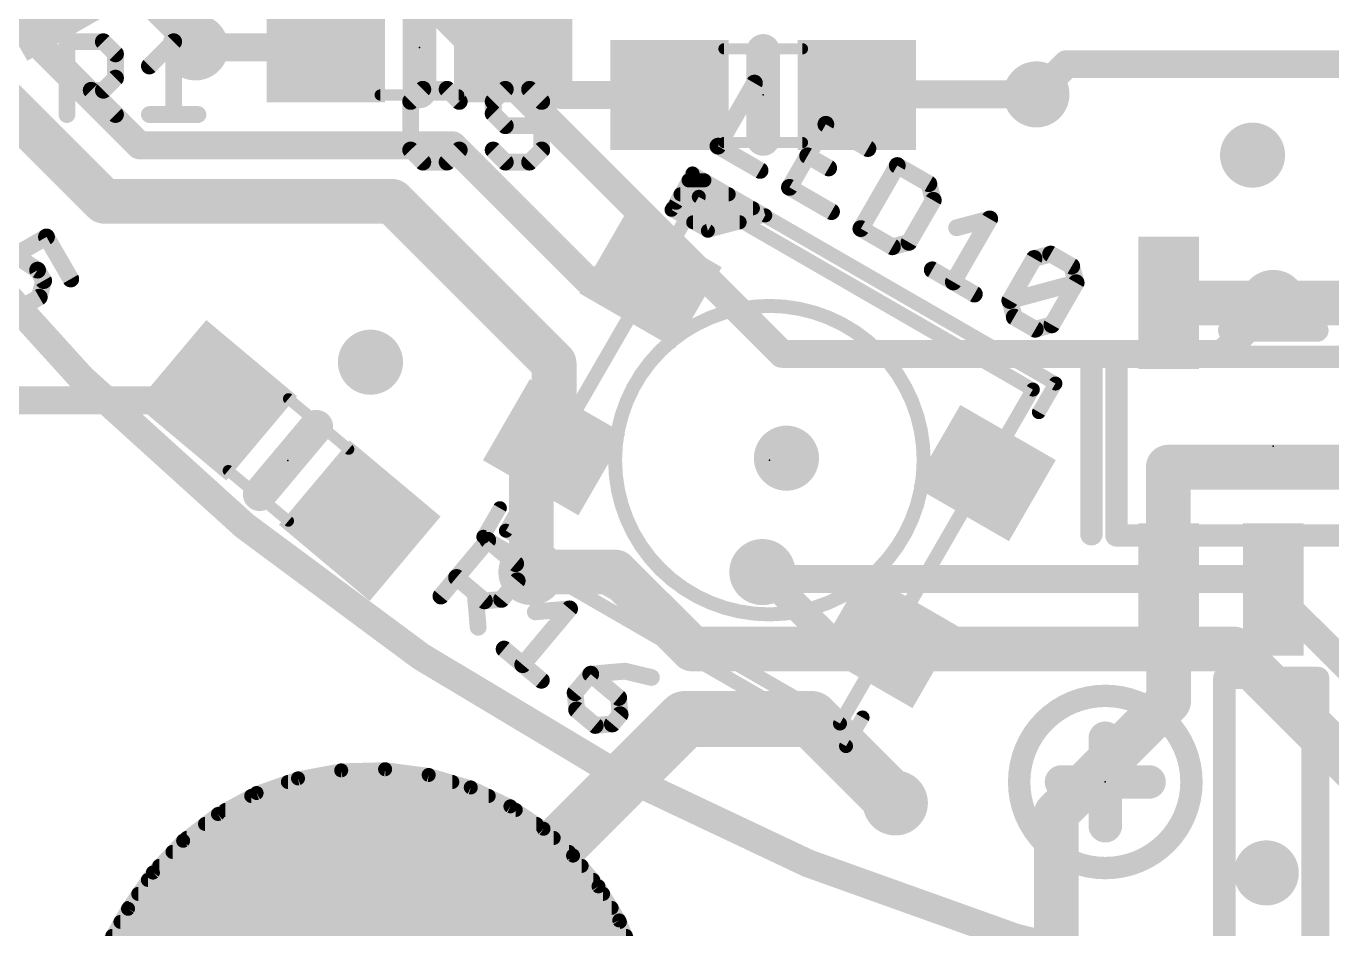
# Model space of a CAD drawing. Extents: x -25.4 to 25.4, y -26.7 to 25.8.
# Drawn here: x -14.87 to -3.02, y -19.37 to -11.17 of the extents above; entities that cross this region are included whole.
import ezdxf

# ---------------------------------------------------------------- set-up
doc = ezdxf.new("R2010")
doc.units = 0
for name, color, linetype in [('1', 12, 'CONTINUOUS'), ('16', 5, 'CONTINUOUS'), ('17', 110, 'CONTINUOUS'), ('18', 110, 'CONTINUOUS'), ('20', 53, 'CONTINUOUS'), ('21', 53, 'CONTINUOUS'), ('23', 53, 'CONTINUOUS'), ('25', 253, 'CONTINUOUS'), ('51', 53, 'CONTINUOUS')]:
    doc.layers.add(name, color=color, linetype=linetype)

# ---------------------------------------------------------------- blocks, each defined once
blk = doc.blocks.new('RECT')
blk.add_solid([(-0.5, -0.5), (0.5, -0.5), (-0.5, 0.5), (0.5, 0.5)])
blk = doc.blocks.new('ROUNDP')
at = {"const_width": 0.5}
blk.add_lwpolyline([(0, -0.25, 1), (0, 0.25, 1), (0, -0.25)], format="xyb", dxfattribs=at)
blk = doc.blocks.new('ROUNDV')
at = {"const_width": 0.5}
blk.add_lwpolyline([(0, -0.25, 1), (0, 0.25, 1), (0, -0.25)], format="xyb", dxfattribs=at)

msp = doc.modelspace()

# ---------------------------------------------------------------- linework, layer by layer
at = {"layer": '1'}
for points, const_width in [([(-20.32, 0, 0.4142), (0, -20.32)], 0.254), ([(-14.6969, -11.3118, 1), (-14.7867, -11.4016)], 0.127), ([(-13.335, -11.303, 1), (-13.335, -11.43)], 0.127), ([(-12.153, -11.43, 1), (-12.153, -11.303)], 0.127), ([(-10.4081, -11.3216, 1), (-10.4979, -11.4114)], 0.127), ([(-14.8053, -11.3567, 1), (-14.6783, -11.3567)], 0.127), ([(-10.0212, -11.7348, 1), (-10.0212, -11.8618)], 0.127), ([(-10.0661, -11.8432, 1), (-9.9763, -11.7534)], 0.127), ([(-9.0339, -11.8618, 1), (-9.0339, -11.7348)], 0.127), ([(-7.3788, -11.7534, 1), (-7.289, -11.8432)], 0.127), ([(-7.3288, -11.7297, 1), (-7.3288, -11.8567)], 0.127), ([(-7.2839, -11.8381, 1), (-7.3737, -11.7483)], 0.127), ([(-5.7048, -11.8567, 1), (-5.7048, -11.7297)], 0.127), ([(-13.843, -12.192, 1), (-13.843, -12.319)], 0.127), ([(-13.8879, -12.3004, 1), (-13.7981, -12.2106)], 0.127), ([(-10.9574, -12.2106, 1), (-11.0472, -12.3004)], 0.127), ([(-11.0023, -12.319, 1), (-11.0023, -12.192)], 0.127), ([(-14.1631, -12.6619, 1), (-14.1631, -12.8651)], 0.2032), ([(-14.2349, -12.8353, 1), (-14.0913, -12.6917)], 0.2032), ([(-11.4795, -12.6917, 1), (-11.6232, -12.8353)], 0.2032), ([(-11.5513, -12.8651, 1), (-11.5513, -12.6619)], 0.2032), ([(-9.7775, -13.4167, 1), (-9.7775, -13.5437)], 0.127), ([(-9.8224, -13.5251, 1), (-9.7326, -13.4353)], 0.127), ([(-9.206, -13.5437, 1), (-9.206, -13.4167)], 0.127), ([(-4.506, -13.5843, 1), (-4.506, -13.7875)], 0.2032), ([(-3.556, -13.7875, 1), (-3.556, -13.5843)], 0.2032), ([(-9.9794, -14.2338, 1), (-10.1826, -14.2338)], 0.2032), ([(-10.1529, -14.3056, 1), (-10.0092, -14.1619)], 0.2032), ([(-13.1468, -14.6329, 1), (-13.1468, -14.5059)], 0.127), ([(-10.0092, -15.0676, 1), (-10.1529, -14.9239)], 0.2032), ([(-10.1826, -14.9958, 1), (-9.9794, -14.9958)], 0.2032), ([(-10.1854, -15.2017, 1), (-10.3886, -15.2017)], 0.2032), ([(-10.3588, -15.1299, 1), (-10.2152, -15.2736)], 0.2032), ([(-4.4069, -15.1765, 1), (-4.6101, -15.1765)], 0.2032), ([(-4.5085, -15.0749, 1), (-4.5085, -15.2781)], 0.2032), ([(-10.3886, -16.129, 1), (-10.1854, -16.129)], 0.2032), ([(-8.1466, -16.0841, 1), (-8.2364, -16.1739)], 0.127), ([(-4.4367, -16.2118, 1), (-4.5803, -16.3554)], 0.2032), ([(-4.4044, -16.2861, 1), (-4.6076, -16.2861)], 0.2032), ([(-4.5778, -16.3579, 1), (-4.4342, -16.2143)], 0.2032), ([(-4.6101, -16.2836, 1), (-4.4069, -16.2836)], 0.2032), ([(-7.5747, -16.6823, 1), (-7.5747, -16.8093)], 0.127), ([(-7.6196, -16.7907, 1), (-7.5298, -16.7009)], 0.127), ([(-7.05, -16.8093, 1), (-7.05, -16.6823)], 0.127), ([(-4.4342, -17.3739, 1), (-4.5778, -17.2303)], 0.2032), ([(-8.8946, -17.3355, 1), (-8.8946, -17.5895)], 0.254), ([(-8.8048, -17.5523, 1), (-8.9844, -17.3727)], 0.254), ([(-7.6572, -17.3727, 1), (-7.8368, -17.5523)], 0.254), ([(-7.747, -17.5895, 1), (-7.747, -17.3355)], 0.254), ([(-4.6076, -17.3021, 1), (-4.4044, -17.3021)], 0.2032), ([(-12.0138, -17.8971, 1), (-12.0122, -17.9605)], 0.0635), ([(-12.0072, -17.96, 1), (-12.0188, -17.8976)], 0.0635), ([(-11.6104, -17.8869, 1), (-11.6187, -17.9499)], 0.0635), ([(-11.6137, -17.9501, 1), (-11.6154, -17.8866)], 0.0635), ([(-12.4968, -18.0023, 1), (-12.4968, -18.0658)], 0.0635), ([(-12.4107, -17.9702, 1), (-12.3991, -18.0327)], 0.0635), ([(-12.3943, -18.0314, 1), (-12.4155, -17.9715)], 0.0635), ([(-11.2104, -17.94, 1), (-11.2284, -18.0008)], 0.0635), ([(-11.2235, -18.0019, 1), (-11.2153, -17.9389)], 0.0635), ([(-11.0047, -18.0658, 1), (-11.0047, -18.0023)], 0.0635), ([(-7.0748, -18.3143, 1), (-6.8952, -18.1347)], 0.254), ([(-12.8294, -18.1293, 1), (-12.8294, -18.1928)], 0.0635), ([(-12.7912, -18.1046, 1), (-12.77, -18.1644)], 0.0635), ([(-12.7655, -18.1624, 1), (-12.7958, -18.1066)], 0.0635), ([(-10.8236, -18.0549, 1), (-10.8509, -18.1123)], 0.0635), ([(-10.8463, -18.114, 1), (-10.8282, -18.0532)], 0.0635), ([(-10.675, -18.1928, 1), (-10.675, -18.1293)], 0.0635), ([(-5.4229, -18.3206, 1), (-5.6261, -18.3206)], 0.2032), ([(-13.0633, -18.2563, 1), (-13.0633, -18.3197)], 0.0635), ([(-10.4597, -18.2289, 1), (-10.4953, -18.2815)], 0.0635), ([(-10.4912, -18.2838, 1), (-10.4638, -18.2265)], 0.0635), ([(-10.429, -18.3197, 1), (-10.429, -18.2563)], 0.0635), ([(-5.5963, -18.2488, 1), (-5.4527, -18.3924)], 0.2032), ([(-13.2486, -18.3833, 1), (-13.2486, -18.4467)], 0.0635), ([(-13.146, -18.2968, 1), (-13.1157, -18.3526)], 0.0635), ([(-13.1116, -18.3499, 1), (-13.1502, -18.2995)], 0.0635), ([(-10.2414, -18.4467, 1), (-10.2414, -18.3833)], 0.0635), ([(-13.4141, -18.5103, 1), (-13.4141, -18.5738)], 0.0635), ([(-10.156, -18.4348, 1), (-10.1987, -18.4818)], 0.0635), ([(-10.1952, -18.4846, 1), (-10.1596, -18.432)], 0.0635), ([(-10.0853, -18.5738, 1), (-10.0853, -18.5103)], 0.0635), ([(-13.4664, -18.5421, 1), (-13.4278, -18.5925)], 0.0635), ([(-13.4241, -18.5892, 1), (-13.4701, -18.5455)], 0.0635), ([(-13.5436, -18.6373, 1), (-13.5436, -18.7007)], 0.0635), ([(-9.9456, -18.7007, 1), (-9.9456, -18.6373)], 0.0635), ([(-9.8847, -18.6819, 1), (-9.9337, -18.7223)], 0.0635), ([(-9.9306, -18.7256, 1), (-9.8879, -18.6786)], 0.0635), ([(-13.7445, -18.8346, 1), (-13.6984, -18.8783)], 0.0635), ([(-13.6953, -18.8744, 1), (-13.7476, -18.8384)], 0.0635), ([(-13.6641, -18.7643, 1), (-13.6641, -18.8277)], 0.0635), ([(-9.8317, -18.8277, 1), (-9.8317, -18.7643)], 0.0635), ([(-13.7672, -18.8913, 1), (-13.7672, -18.9548)], 0.0635), ([(-9.7268, -18.9548, 1), (-9.7268, -18.8913)], 0.0635), ([(-9.6514, -18.965, 1), (-9.7056, -18.9981)], 0.0635), ([(-9.703, -19.0018, 1), (-9.654, -18.9613)], 0.0635), ([(-13.8545, -19.0183, 1), (-13.8545, -19.0817)], 0.0635), ([(-9.6368, -19.0817, 1), (-9.6368, -19.0183)], 0.0635), ([(-13.9734, -19.1669, 1), (-13.921, -19.2029)], 0.0635), ([(-13.9197, -19.2008, 1), (-13.9747, -19.169)], 0.0635), ([(-13.9418, -19.1453, 1), (-13.9418, -19.2087)], 0.0635), ([(-9.5593, -19.2087, 1), (-9.5593, -19.1453)], 0.0635), ([(-14.016, -19.2723, 1), (-14.016, -19.3358)], 0.0635), ([(-9.4607, -19.2785, 1), (-9.519, -19.3035)], 0.0635), ([(-9.517, -19.3075, 1), (-9.4627, -19.2745)], 0.0635), ([(-9.4843, -19.3358, 1), (-9.4843, -19.2723)], 0.0635), ([(-14.0893, -19.3993, 1), (-14.0893, -19.4627)], 0.0635), ([(-9.4299, -19.4627, 1), (-9.4299, -19.3993)], 0.0635)]:
    msp.add_lwpolyline(points, format="xyb", dxfattribs=dict(at, const_width=const_width))
for points, const_width in [([(-14.7418, -10.843), (-14.7418, -11.3567)], 0.254), ([(-14.7418, -11.3567), (-13.843, -12.2555)], 0.254), ([(-13.335, -11.3665), (-12.153, -11.3665)], 0.254), ([(-10.453, -11.3665), (-10.0212, -11.7983)], 0.254), ([(-14.1631, -12.7635), (-15.1109, -11.8157)], 0.4064), ([(-9.0339, -11.7983), (-10.0212, -11.7983)], 0.254), ([(-7.3339, -11.7983), (-7.3288, -11.7932)], 0.254), ([(-5.7048, -11.7932), (-7.3288, -11.7932)], 0.254), ([(-11.0023, -12.2555), (-13.843, -12.2555)], 0.254), ([(-9.7775, -13.4802), (-11.0023, -12.2555)], 0.254), ([(-11.5513, -12.7635), (-14.1631, -12.7635)], 0.4064), ([(-10.081, -14.2338), (-11.5513, -12.7635)], 0.4064), ([(-9.206, -13.4802), (-9.7775, -13.4802)], 0.254), ([(-3.556, -13.6859), (-4.506, -13.6859)], 0.4064), ([(-10.081, -14.9958), (-10.081, -14.2338)], 0.4064), ([(-16.918, -14.5694), (-13.1468, -14.5694)], 0.254), ([(-10.081, -14.9958), (-10.287, -15.2017)], 0.4064), ([(-10.287, -15.2017), (-10.287, -16.129)], 0.4064), ([(-4.5085, -16.2836), (-4.5085, -15.1765)], 0.4064), ([(-4.5085, -15.1765), (-1.9685, -15.1765)], 0.4064), ([(-8.1915, -16.129), (-7.5747, -16.7458)], 0.254), ([(-4.506, -16.2861), (-4.5085, -16.2836)], 0.4064), ([(-4.506, -16.2861), (-4.506, -17.3021)], 0.4064), ([(-7.5747, -16.7458), (-7.05, -16.7458)], 0.254), ([(-4.506, -17.3021), (-5.5245, -18.3206)], 0.4064), ([(-11.557, -20.1249), (-8.8946, -17.4625)], 0.508), ([(-8.8946, -17.4625), (-7.747, -17.4625)], 0.508), ([(-7.747, -17.4625), (-6.985, -18.2245)], 0.508), ([(-12.013, -17.9288), (-12.4049, -18.0014)], 0.127), ([(-11.6146, -17.9184), (-12.013, -17.9288)], 0.127), ([(-11.2194, -17.9704), (-11.6146, -17.9184)], 0.127), ([(-12.4049, -18.0014), (-12.7806, -18.1345)], 0.127), ([(-12.4968, -18.034), (-11.0047, -18.034)], 0.127), ([(-10.8372, -18.0836), (-11.2194, -17.9704)], 0.127), ([(-12.7806, -18.1345), (-13.1309, -18.3247)], 0.127), ([(-12.8294, -18.161), (-10.675, -18.161)], 0.127), ([(-10.4775, -18.2552), (-10.8372, -18.0836)], 0.127), ([(-5.5245, -18.3206), (-5.5245, -20.168)], 0.4064), ([(-13.0633, -18.288), (-10.429, -18.288)], 0.127), ([(-10.1774, -18.4583), (-10.4775, -18.2552)], 0.127), ([(-13.1309, -18.3247), (-13.4471, -18.5673)], 0.127), ([(-13.2486, -18.415), (-10.2414, -18.415)], 0.127), ([(-13.4141, -18.542), (-10.0853, -18.542)], 0.127), ([(-9.9092, -18.7021), (-10.1774, -18.4583)], 0.127), ([(-13.4471, -18.5673), (-13.7215, -18.8564)], 0.127), ([(-13.5436, -18.669), (-9.9456, -18.669)], 0.127), ([(-9.6785, -18.9816), (-9.9092, -18.7021)], 0.127), ([(-13.7215, -18.8564), (-13.9472, -19.1849)], 0.127), ([(-13.6641, -18.796), (-9.8317, -18.796)], 0.127), ([(-13.7672, -18.923), (-9.7268, -18.923)], 0.127), ([(-9.4899, -19.291), (-9.6785, -18.9816)], 0.127), ([(-13.8545, -19.05), (-9.6368, -19.05)], 0.127), ([(-13.9472, -19.1849), (-14.7092, -20.5047)], 0.127), ([(-13.9418, -19.177), (-9.5593, -19.177)], 0.127), ([(-14.016, -19.304), (-9.4843, -19.304)], 0.127), ([(-9.3472, -19.6241), (-9.4899, -19.291)], 0.127), ([(-14.0893, -19.431), (-9.4299, -19.431)], 0.127)]:
    msp.add_lwpolyline(points, dxfattribs=dict(at, const_width=const_width))
at = {"layer": '16'}
for points, const_width in [([(-20.32, 0, 0.4142), (0, -20.32)], 0.254), ([(-13.3799, -11.4114, 1), (-13.2901, -11.3216)], 0.127), ([(-5.4305, -11.4554, 1), (-5.4305, -11.5824)], 0.127), ([(-5.3856, -11.5638, 1), (-5.4754, -11.474)], 0.127), ([(-5.7497, -11.7483, 1), (-5.6599, -11.8381)], 0.127), ([(-3.556, -13.5843, 1), (-3.556, -13.7875)], 0.2032), ([(-3.5111, -13.7308, 1), (-3.6009, -13.641)], 0.127), ([(-8.0133, -14.0847, 1), (-8.0133, -14.2117)], 0.127), ([(-8.0582, -14.1931, 1), (-7.9684, -14.1033)], 0.127), ([(-4.0632, -14.1033, 1), (-3.9734, -14.1931)], 0.127), ([(-4.0183, -14.2117, 1), (-4.0183, -14.0847)], 0.127), ([(-10.287, -16.0274, 1), (-10.287, -16.2306)], 0.2032), ([(-9.4532, -16.0572, 1), (-9.5968, -16.2008)], 0.2032), ([(-9.525, -16.2306, 1), (-9.525, -16.0274)], 0.2032), ([(-8.1466, -16.0841, 1), (-8.2364, -16.1739)], 0.127), ([(-8.128, -16.129, 1), (-8.128, -16.256)], 0.127), ([(-8.1729, -16.2374, 1), (-8.0831, -16.1476)], 0.127), ([(-3.6381, -16.1476, 1), (-3.7279, -16.2374)], 0.127), ([(-3.683, -16.256, 1), (-3.683, -16.129)], 0.127), ([(-8.8265, -16.7259, 1), (-8.8265, -16.9291)], 0.2032), ([(-8.8983, -16.8993, 1), (-8.7547, -16.7557)], 0.2032), ([(-3.8408, -16.7557, 1), (-3.9845, -16.8993)], 0.2032), ([(-3.9127, -16.9291, 1), (-3.9127, -16.7259)], 0.2032), ([(-12.0138, -17.8971, 1), (-12.0122, -17.9605)], 0.0635), ([(-12.0072, -17.96, 1), (-12.0188, -17.8976)], 0.0635), ([(-11.6104, -17.8869, 1), (-11.6187, -17.9499)], 0.0635), ([(-11.6137, -17.9501, 1), (-11.6154, -17.8866)], 0.0635), ([(-12.4968, -18.0023, 1), (-12.4968, -18.0658)], 0.0635), ([(-12.4107, -17.9702, 1), (-12.3991, -18.0327)], 0.0635), ([(-12.3943, -18.0314, 1), (-12.4155, -17.9715)], 0.0635), ([(-11.2104, -17.94, 1), (-11.2284, -18.0008)], 0.0635), ([(-11.2235, -18.0019, 1), (-11.2153, -17.9389)], 0.0635), ([(-11.0047, -18.0658, 1), (-11.0047, -18.0023)], 0.0635), ([(-12.8294, -18.1293, 1), (-12.8294, -18.1928)], 0.0635), ([(-12.7912, -18.1046, 1), (-12.77, -18.1644)], 0.0635), ([(-12.7655, -18.1624, 1), (-12.7958, -18.1066)], 0.0635), ([(-10.8236, -18.0549, 1), (-10.8509, -18.1123)], 0.0635), ([(-10.8463, -18.114, 1), (-10.8282, -18.0532)], 0.0635), ([(-10.675, -18.1928, 1), (-10.675, -18.1293)], 0.0635), ([(-13.0633, -18.2563, 1), (-13.0633, -18.3197)], 0.0635), ([(-10.4597, -18.2289, 1), (-10.4953, -18.2815)], 0.0635), ([(-10.4912, -18.2838, 1), (-10.4638, -18.2265)], 0.0635), ([(-10.429, -18.3197, 1), (-10.429, -18.2563)], 0.0635), ([(-13.2486, -18.3833, 1), (-13.2486, -18.4467)], 0.0635), ([(-13.146, -18.2968, 1), (-13.1157, -18.3526)], 0.0635), ([(-13.1116, -18.3499, 1), (-13.1502, -18.2995)], 0.0635), ([(-10.2414, -18.4467, 1), (-10.2414, -18.3833)], 0.0635), ([(-13.4141, -18.5103, 1), (-13.4141, -18.5738)], 0.0635), ([(-10.156, -18.4348, 1), (-10.1987, -18.4818)], 0.0635), ([(-10.1952, -18.4846, 1), (-10.1596, -18.432)], 0.0635), ([(-10.0853, -18.5738, 1), (-10.0853, -18.5103)], 0.0635), ([(-13.4664, -18.5421, 1), (-13.4278, -18.5925)], 0.0635), ([(-13.4241, -18.5892, 1), (-13.4701, -18.5455)], 0.0635), ([(-13.5436, -18.6373, 1), (-13.5436, -18.7007)], 0.0635), ([(-9.9456, -18.7007, 1), (-9.9456, -18.6373)], 0.0635), ([(-9.8847, -18.6819, 1), (-9.9337, -18.7223)], 0.0635), ([(-9.9306, -18.7256, 1), (-9.8879, -18.6786)], 0.0635), ([(-13.7445, -18.8346, 1), (-13.6984, -18.8783)], 0.0635), ([(-13.6953, -18.8744, 1), (-13.7476, -18.8384)], 0.0635), ([(-13.6641, -18.7643, 1), (-13.6641, -18.8277)], 0.0635), ([(-9.8317, -18.8277, 1), (-9.8317, -18.7643)], 0.0635), ([(-13.7672, -18.8913, 1), (-13.7672, -18.9548)], 0.0635), ([(-9.7268, -18.9548, 1), (-9.7268, -18.8913)], 0.0635), ([(-9.6514, -18.965, 1), (-9.7056, -18.9981)], 0.0635), ([(-9.703, -19.0018, 1), (-9.654, -18.9613)], 0.0635), ([(-13.8545, -19.0183, 1), (-13.8545, -19.0817)], 0.0635), ([(-9.6368, -19.0817, 1), (-9.6368, -19.0183)], 0.0635), ([(-13.9734, -19.1669, 1), (-13.921, -19.2029)], 0.0635), ([(-13.9197, -19.2008, 1), (-13.9747, -19.169)], 0.0635), ([(-13.9418, -19.1453, 1), (-13.9418, -19.2087)], 0.0635), ([(-9.5593, -19.2087, 1), (-9.5593, -19.1453)], 0.0635), ([(-14.016, -19.2723, 1), (-14.016, -19.3358)], 0.0635), ([(-9.4607, -19.2785, 1), (-9.519, -19.3035)], 0.0635), ([(-9.517, -19.3075, 1), (-9.4627, -19.2745)], 0.0635), ([(-9.4843, -19.3358, 1), (-9.4843, -19.2723)], 0.0635), ([(-14.0893, -19.3993, 1), (-14.0893, -19.4627)], 0.0635), ([(-9.4299, -19.4627, 1), (-9.4299, -19.3993)], 0.0635)]:
    msp.add_lwpolyline(points, format="xyb", dxfattribs=dict(at, const_width=const_width))
for points, const_width in [([(-14.224, -7.9375), (-8.0133, -14.1482)], 0.254), ([(-14.9352, -9.7663), (-13.335, -11.3665)], 0.254), ([(-5.7048, -11.7932), (-5.4305, -11.5189)], 0.254), ([(-5.4305, -11.5189), (9.8679, -11.5189)], 0.254), ([(-3.556, -13.6859), (3.6496, -13.6859)], 0.4064), ([(-4.0183, -14.1482), (-3.556, -13.6859)], 0.254), ([(-4.0183, -14.1482), (-8.0133, -14.1482)], 0.254), ([(-9.525, -16.129), (-10.287, -16.129)], 0.4064), ([(-8.8265, -16.8275), (-9.525, -16.129)], 0.4064), ([(-8.1915, -16.129), (-8.128, -16.1925)], 0.254), ([(-3.683, -16.1925), (-8.128, -16.1925)], 0.254), ([(-1.397, -18.4785), (-3.683, -16.1925)], 0.254), ([(-3.9127, -16.8275), (-8.8265, -16.8275)], 0.4064), ([(-1.7029, -19.0373), (-3.9127, -16.8275)], 0.4064), ([(-12.013, -17.9288), (-12.4049, -18.0014)], 0.127), ([(-11.6146, -17.9184), (-12.013, -17.9288)], 0.127), ([(-11.2194, -17.9704), (-11.6146, -17.9184)], 0.127), ([(-12.4049, -18.0014), (-12.7806, -18.1345)], 0.127), ([(-12.4968, -18.034), (-11.0047, -18.034)], 0.127), ([(-10.8372, -18.0836), (-11.2194, -17.9704)], 0.127), ([(-12.7806, -18.1345), (-13.1309, -18.3247)], 0.127), ([(-12.8294, -18.161), (-10.675, -18.161)], 0.127), ([(-10.4775, -18.2552), (-10.8372, -18.0836)], 0.127), ([(-13.0633, -18.288), (-10.429, -18.288)], 0.127), ([(-10.1774, -18.4583), (-10.4775, -18.2552)], 0.127), ([(-13.1309, -18.3247), (-13.4471, -18.5673)], 0.127), ([(-13.2486, -18.415), (-10.2414, -18.415)], 0.127), ([(-13.4141, -18.542), (-10.0853, -18.542)], 0.127), ([(-9.9092, -18.7021), (-10.1774, -18.4583)], 0.127), ([(-13.4471, -18.5673), (-13.7215, -18.8564)], 0.127), ([(-13.5436, -18.669), (-9.9456, -18.669)], 0.127), ([(-9.6785, -18.9816), (-9.9092, -18.7021)], 0.127), ([(-13.7215, -18.8564), (-13.9472, -19.1849)], 0.127), ([(-13.6641, -18.796), (-9.8317, -18.796)], 0.127), ([(-13.7672, -18.923), (-9.7268, -18.923)], 0.127), ([(-9.4899, -19.291), (-9.6785, -18.9816)], 0.127), ([(-13.8545, -19.05), (-9.6368, -19.05)], 0.127), ([(-13.9472, -19.1849), (-14.7092, -20.5047)], 0.127), ([(-13.9418, -19.177), (-9.5593, -19.177)], 0.127), ([(-14.016, -19.304), (-9.4843, -19.304)], 0.127), ([(-9.3472, -19.6241), (-9.4899, -19.291)], 0.127), ([(-14.0893, -19.431), (-9.4299, -19.431)], 0.127)]:
    msp.add_lwpolyline(points, dxfattribs=dict(at, const_width=const_width))
at = {"layer": '20', "const_width": 0.0254}
msp.add_lwpolyline([(-3.4925, 25.146, 14.4823), (3.4925, 25.146)], format="xyb", dxfattribs=at)
at = {"layer": '21'}
for points, const_width in [([(-11.303, -11.7665), (-11.303, -10.9665)], 0.3048), ([(-8.1839, -12.1983), (-8.1839, -11.3983)], 0.3048), ([(-8.8253, -12.5107), (-9.0158, -12.8407)], 0.127), ([(-8.9734, -12.7774), (-8.8234, -12.5175)], 0.127), ([(-8.8612, -12.573), (-8.7174, -12.573)], 0.127), ([(-8.1654, -12.8917), (-8.8253, -12.5107)], 0.127), ([(-8.8234, -12.5175), (-5.5326, -14.4176)], 0.127), ([(-8.9346, -12.7), (-8.4974, -12.7)], 0.127), ([(-9.0158, -12.8407), (-8.6858, -13.0312)], 0.127), ([(-9.0079, -12.827), (-8.2775, -12.827)], 0.127), ([(-8.8195, -12.954), (-8.3978, -12.954)], 0.127), ([(-8.6858, -13.0312), (-8.1654, -12.8917)], 0.127), ([(-3.956, -13.936), (-3.156, -13.936)], 0.2032), ([(-5.206, -14.186), (-5.206, -15.786)], 0.2032), ([(-5.5326, -14.4176), (-5.6825, -14.6774)], 0.127), ([(-12.2385, -14.8093), (-12.7528, -15.4222)], 0.3048), ([(-10.5734, -15.5486), (-10.7234, -15.8084)], 0.127), ([(-10.7234, -15.8084), (-7.4325, -17.7084)], 0.127), ([(-4, -21.09), (-4, -17.09)], 0.2032), ([(-4, -17.09), (-3.15, -17.09)], 0.2032), ([(-3.15, -17.09), (-3.15, -19.59)], 0.2032), ([(-7.4325, -17.7084), (-7.2826, -17.4486)], 0.127), ([(-5.08, -17.6372), (-5.08, -18.4308)], 0.3048), ([(-4.6832, -18.034), (-5.4769, -18.034)], 0.3048)]:
    msp.add_lwpolyline(points, dxfattribs=dict(at, const_width=const_width))
for points, const_width in [([(-8.1077, -11.3983, 1), (-8.2601, -11.3983)], 0.1524), ([(-11.3792, -11.7665, 1), (-11.2268, -11.7665)], 0.1524), ([(-8.2601, -12.1983, 1), (-8.1077, -12.1983)], 0.1524), ([(-8.8612, -12.5412, 1), (-8.8612, -12.6048)], 0.0635), ([(-8.8094, -12.4832, 1), (-8.8412, -12.5382)], 0.0635), ([(-8.8076, -12.4901, 1), (-8.8393, -12.545)], 0.0635), ([(-8.7978, -12.5266, 1), (-8.8528, -12.4948)], 0.0635), ([(-8.796, -12.5334, 1), (-8.8509, -12.5017)], 0.0635), ([(-8.7174, -12.6048, 1), (-8.7174, -12.5412)], 0.0635), ([(-8.9346, -12.6683, 1), (-8.9346, -12.7318)], 0.0635), ([(-8.4974, -12.7318, 1), (-8.4974, -12.6683)], 0.0635), ([(-8.9999, -12.8132, 1), (-9.0317, -12.8682)], 0.0635), ([(-9.0433, -12.8248, 1), (-8.9883, -12.8565)], 0.0635), ([(-9.0079, -12.7952, 1), (-9.0079, -12.8588)], 0.0635), ([(-9.0009, -12.7615, 1), (-8.946, -12.7932)], 0.0635), ([(-8.2775, -12.8588, 1), (-8.2775, -12.7952)], 0.0635), ([(-8.8195, -12.9223, 1), (-8.8195, -12.9858)], 0.0635), ([(-8.3978, -12.9858, 1), (-8.3978, -12.9223)], 0.0635), ([(-8.1812, -12.9192, 1), (-8.1495, -12.8642)], 0.0635), ([(-8.1571, -12.9224, 1), (-8.1736, -12.8611)], 0.0635), ([(-8.694, -13.0005, 1), (-8.6776, -13.0618)], 0.0635), ([(-8.7017, -13.0587, 1), (-8.6699, -13.0037)], 0.0635), ([(-3.956, -13.8852, 1), (-3.956, -13.9868)], 0.1016), ([(-3.156, -13.9868, 1), (-3.156, -13.8852)], 0.1016), ([(-5.1552, -14.186, 1), (-5.2568, -14.186)], 0.1016), ([(-5.5051, -14.4334, 1), (-5.56, -14.4017)], 0.0635), ([(-5.5484, -14.445, 1), (-5.5167, -14.3901)], 0.0635), ([(-12.1802, -14.8583, 1), (-12.2969, -14.7604)], 0.1524), ([(-5.71, -14.6615, 1), (-5.6551, -14.6932)], 0.0635), ([(-12.8111, -15.3732, 1), (-12.6944, -15.4711)], 0.1524), ([(-10.546, -15.5645, 1), (-10.6009, -15.5328)], 0.0635), ([(-10.7076, -15.781, 1), (-10.7393, -15.8359)], 0.0635), ([(-5.2568, -15.786, 1), (-5.1552, -15.786)], 0.1016), ([(-10.7509, -15.7926, 1), (-10.696, -15.8243)], 0.0635), ([(-3.9492, -17.09, 1), (-4.0508, -17.09)], 0.1016), ([(-4, -17.0392, 1), (-4, -17.1408)], 0.1016), ([(-3.0992, -17.09, 1), (-3.2008, -17.09)], 0.1016), ([(-3.15, -17.1408, 1), (-3.15, -17.0392)], 0.1016), ([(-5.08, -18.8157, 1), (-5.08, -17.2523, 1), (-5.08, -18.8157)], 0.2032), ([(-7.2551, -17.4645, 1), (-7.31, -17.4328)], 0.0635), ([(-5.0038, -17.6372, 1), (-5.1562, -17.6372)], 0.1524), ([(-7.4484, -17.7359, 1), (-7.4167, -17.681)], 0.0635), ([(-7.46, -17.6926, 1), (-7.4051, -17.7243)], 0.0635), ([(-5.4769, -17.9578, 1), (-5.4769, -18.1102)], 0.1524), ([(-4.6832, -18.1102, 1), (-4.6832, -17.9578)], 0.1524), ([(-5.1562, -18.4308, 1), (-5.0038, -18.4308)], 0.1524)]:
    msp.add_lwpolyline(points, format="xyb", dxfattribs=dict(at, const_width=const_width))
at = {"layer": '23'}
for p in [(-11.303, -11.3665), (-8.1839, -11.7983), (-3.556, -14.986), (-12.4957, -15.1158), (-8.128, -15.113), (-5.08, -18.034)]:
    msp.add_point(p, dxfattribs=at)
at = {"layer": '25', "const_width": 0.1524}
for points in [[(-14.5016, -11.9761), (-14.5016, -11.3151)], [(-14.5016, -11.3151), (-14.1712, -11.3151)], [(-14.1712, -11.3151), (-14.061, -11.4253)], [(-13.7532, -11.5355), (-13.5329, -11.3151)], [(-13.5329, -11.3151), (-13.5329, -11.9761)], [(-14.061, -11.4253), (-14.061, -11.6456)], [(-14.061, -11.6456), (-14.1712, -11.7558)], [(-14.1712, -11.7558), (-14.5016, -11.7558)], [(-14.2813, -11.7558), (-14.061, -11.9761)], [(-11.2724, -11.7469), (-11.3825, -11.8571)], [(-11.052, -11.7469), (-11.2724, -11.7469)], [(-10.9419, -11.8571), (-11.052, -11.7469)], [(-10.5239, -11.7469), (-10.6341, -11.8571)], [(-10.3036, -11.7469), (-10.5239, -11.7469)], [(-10.1935, -11.8571), (-10.3036, -11.7469)], [(-8.2637, -11.6904), (-8.5942, -12.2629)], [(-11.3825, -11.8571), (-11.3825, -12.2977)], [(-10.6341, -11.8571), (-10.6341, -11.9673)], [(-10.1935, -12.2977), (-10.1935, -11.8571)], [(-13.7532, -11.9761), (-13.3126, -11.9761)], [(-10.6341, -11.9673), (-10.5239, -12.0774)], [(-10.5239, -12.0774), (-10.1935, -12.0774)], [(-7.6156, -12.0647), (-7.946, -12.6371)], [(-7.2339, -12.285), (-7.6156, -12.0647)], [(-8.5942, -12.2629), (-8.2126, -12.4832)], [(-11.3825, -12.2977), (-11.2724, -12.4079)], [(-11.052, -12.4079), (-10.9419, -12.2977)], [(-10.6341, -12.2977), (-10.5239, -12.4079)], [(-10.3036, -12.4079), (-10.1935, -12.2977)], [(-7.7808, -12.3509), (-7.59, -12.461)], [(-11.2724, -12.4079), (-11.052, -12.4079)], [(-10.5239, -12.4079), (-10.3036, -12.4079)], [(-6.9674, -12.4389), (-7.2979, -13.0113)], [(-6.6812, -12.6041), (-6.9674, -12.4389)], [(-6.6409, -12.7546), (-6.6812, -12.6041)], [(-7.946, -12.6371), (-7.5644, -12.8574)], [(-6.8612, -13.1362), (-6.6409, -12.7546)], [(-6.1284, -12.9232), (-6.4589, -13.4956)], [(-6.4294, -13.0039), (-6.1284, -12.9232)], [(-14.6871, -13.0872), (-14.9733, -13.2524)], [(-14.4667, -13.4688), (-14.6871, -13.0872)], [(-7.2979, -13.0113), (-7.0117, -13.1765)], [(-7.0117, -13.1765), (-6.8612, -13.1362)], [(-14.9733, -13.2524), (-14.7677, -13.3882)], [(-5.9465, -13.6643), (-5.7262, -13.2827)], [(-5.7262, -13.2827), (-5.5757, -13.2424)], [(-5.5757, -13.2424), (-5.3849, -13.3525)], [(-14.7677, -13.3882), (-14.7126, -13.4836)], [(-6.6497, -13.3855), (-6.2681, -13.6058)], [(-5.3849, -13.3525), (-5.3446, -13.503)], [(-14.7126, -13.4836), (-14.7529, -13.634)], [(-5.9465, -13.6643), (-5.3446, -13.503)], [(-5.3446, -13.503), (-5.5649, -13.8846)], [(-14.7529, -13.634), (-14.9438, -13.7442)], [(-5.9062, -13.8148), (-5.9465, -13.6643)], [(-14.9438, -13.7442), (-15.0942, -13.7039)], [(-5.7154, -13.9249), (-5.9062, -13.8148)], [(-5.5649, -13.8846), (-5.7154, -13.9249)], [(-11.1079, -16.3465), (-10.683, -15.8402)], [(-10.683, -15.8402), (-10.4299, -16.0526)], [(-10.4299, -16.0526), (-10.4163, -16.2078)], [(-10.7131, -16.3902), (-10.9663, -16.1777)], [(-10.4163, -16.2078), (-10.5579, -16.3766)], [(-10.7975, -16.3194), (-10.7704, -16.6298)], [(-10.5579, -16.3766), (-10.7131, -16.3902)], [(-9.9409, -16.4629), (-10.3658, -16.9692)], [(-10.2513, -16.49), (-9.9409, -16.4629)], [(-10.5346, -16.8276), (-10.197, -17.1108)], [(-9.7488, -17.0555), (-9.8905, -17.2243)], [(-9.4384, -17.0283), (-9.7488, -17.0555)], [(-9.4957, -17.2679), (-9.7488, -17.0555)], [(-9.1989, -17.0856), (-9.4384, -17.0283)], [(-9.8905, -17.2243), (-9.8769, -17.3795)], [(-9.4821, -17.4231), (-9.4957, -17.2679)], [(-9.8769, -17.3795), (-9.7081, -17.5211)], [(-9.5529, -17.5075), (-9.4821, -17.4231)], [(-9.7081, -17.5211), (-9.5529, -17.5075)]]:
    msp.add_lwpolyline(points, dxfattribs=at)
at = {"layer": '25', "const_width": 0.0762}
for points in [[(-14.4635, -11.3151, 1), (-14.5397, -11.3151)], [(-14.5016, -11.277, 1), (-14.5016, -11.3532)], [(-14.1442, -11.2882, 1), (-14.1981, -11.3421)], [(-14.1712, -11.3532, 1), (-14.1712, -11.277)], [(-13.4948, -11.3151, 1), (-13.571, -11.3151)], [(-13.506, -11.3421, 1), (-13.5598, -11.2882)], [(-14.0229, -11.4253, 1), (-14.0991, -11.4253)], [(-14.0879, -11.4522, 1), (-14.034, -11.3984)], [(-13.7802, -11.5085, 1), (-13.7263, -11.5624)], [(-14.0991, -11.6456, 1), (-14.0229, -11.6456)], [(-14.034, -11.6726, 1), (-14.0879, -11.6187)], [(-14.5016, -11.7177, 1), (-14.5016, -11.7939)], [(-14.2544, -11.7288, 1), (-14.3083, -11.7827)], [(-14.1981, -11.7288, 1), (-14.1442, -11.7827)], [(-14.1712, -11.7939, 1), (-14.1712, -11.7177)], [(-11.2724, -11.7088, 1), (-11.2724, -11.785)], [(-11.2454, -11.7739, 1), (-11.2993, -11.72)], [(-11.0251, -11.72, 1), (-11.079, -11.7739)], [(-11.052, -11.785, 1), (-11.052, -11.7088)], [(-10.5239, -11.7088, 1), (-10.5239, -11.785)], [(-10.497, -11.7739, 1), (-10.5509, -11.72)], [(-10.2767, -11.72, 1), (-10.3306, -11.7739)], [(-10.3036, -11.785, 1), (-10.3036, -11.7088)], [(-8.2307, -11.7095, 1), (-8.2967, -11.6714)], [(-11.3444, -11.8571, 1), (-11.4206, -11.8571)], [(-11.4095, -11.8302, 1), (-11.3556, -11.884)], [(-10.9688, -11.884, 1), (-10.9149, -11.8302)], [(-10.596, -11.8571, 1), (-10.6722, -11.8571)], [(-10.661, -11.8302, 1), (-10.6072, -11.884)], [(-10.1554, -11.8571, 1), (-10.2316, -11.8571)], [(-10.2204, -11.884, 1), (-10.1665, -11.8302)], [(-14.5397, -11.9761, 1), (-14.4635, -11.9761)], [(-14.0879, -12.003, 1), (-14.0341, -11.9492)], [(-13.7532, -11.938, 1), (-13.7532, -12.0142)], [(-13.571, -11.9761, 1), (-13.4948, -11.9761)], [(-13.3126, -12.0142, 1), (-13.3126, -11.938)], [(-10.6072, -11.9403, 1), (-10.661, -11.9942)], [(-10.6722, -11.9673, 1), (-10.596, -11.9673)], [(-10.5239, -12.0393, 1), (-10.5239, -12.1155)], [(-10.5509, -12.1044, 1), (-10.497, -12.0505)], [(-10.1935, -12.1155, 1), (-10.1935, -12.0393)], [(-7.5965, -12.0317, 1), (-7.6346, -12.0976)], [(-7.5826, -12.0837, 1), (-7.6485, -12.0456)], [(-8.5751, -12.2299, 1), (-8.6132, -12.2959)], [(-11.3556, -12.2708, 1), (-11.4095, -12.3247)], [(-11.4206, -12.2977, 1), (-11.3444, -12.2977)], [(-10.9149, -12.3247, 1), (-10.9688, -12.2708)], [(-10.6072, -12.2708, 1), (-10.661, -12.3247)], [(-10.2316, -12.2977, 1), (-10.1554, -12.2977)], [(-10.1665, -12.3247, 1), (-10.2204, -12.2708)], [(-8.6272, -12.2438, 1), (-8.5612, -12.2819)], [(-7.7617, -12.3179, 1), (-7.7998, -12.3839)], [(-7.253, -12.318, 1), (-7.2149, -12.252)], [(-11.2724, -12.3698, 1), (-11.2724, -12.446)], [(-11.2993, -12.4348, 1), (-11.2454, -12.381)], [(-11.079, -12.381, 1), (-11.0251, -12.4348)], [(-11.052, -12.446, 1), (-11.052, -12.3698)], [(-10.5239, -12.3698, 1), (-10.5239, -12.446)], [(-10.5509, -12.4348, 1), (-10.497, -12.381)], [(-10.3306, -12.381, 1), (-10.2767, -12.4348)], [(-10.3036, -12.446, 1), (-10.3036, -12.3698)], [(-8.2316, -12.5162, 1), (-8.1935, -12.4502)], [(-7.609, -12.494, 1), (-7.5709, -12.428)], [(-6.9484, -12.4059, 1), (-6.9865, -12.4719)], [(-6.9344, -12.4579, 1), (-7.0004, -12.4198)], [(-6.6444, -12.5942, 1), (-6.718, -12.614)], [(-6.7002, -12.6371, 1), (-6.6621, -12.5711)], [(-7.927, -12.6041, 1), (-7.9651, -12.6701)], [(-7.979, -12.618, 1), (-7.913, -12.6561)], [(-7.5835, -12.8904, 1), (-7.5454, -12.8244)], [(-6.6777, -12.7644, 1), (-6.6041, -12.7447)], [(-6.6079, -12.7736, 1), (-6.6739, -12.7355)], [(-6.0955, -12.9423, 1), (-6.1614, -12.9042)], [(-6.1186, -12.96, 1), (-6.1383, -12.8864)], [(-14.6541, -13.0681, 1), (-14.7201, -13.1062)], [(-14.668, -13.1202, 1), (-14.7061, -13.0542)], [(-7.2788, -12.9783, 1), (-7.3169, -13.0443)], [(-7.3309, -12.9922, 1), (-7.2649, -13.0303)], [(-6.4393, -12.9671, 1), (-6.4196, -13.0407)], [(-7.0215, -13.1397, 1), (-7.0018, -13.2133)], [(-7.0307, -13.2095, 1), (-6.9926, -13.1435)], [(-6.8942, -13.1171, 1), (-6.8282, -13.1552)], [(-6.8513, -13.173, 1), (-6.8711, -13.0994)], [(-5.736, -13.2459, 1), (-5.7163, -13.3195)], [(-5.6932, -13.3017, 1), (-5.7592, -13.2636)], [(-5.5567, -13.2094, 1), (-5.5947, -13.2753)], [(-5.5658, -13.2792, 1), (-5.5856, -13.2055)], [(-14.7347, -13.3691, 1), (-14.8007, -13.4072)], [(-14.7887, -13.42, 1), (-14.7467, -13.3564)], [(-6.6307, -13.3525, 1), (-6.6688, -13.4185)], [(-5.3481, -13.3426, 1), (-5.4217, -13.3624)], [(-5.4039, -13.3855, 1), (-5.3658, -13.3195)], [(-14.6758, -13.4934, 1), (-14.7494, -13.4737)], [(-14.7456, -13.5026, 1), (-14.6796, -13.4645)], [(-14.4997, -13.4878, 1), (-14.4337, -13.4497)], [(-6.4919, -13.4766, 1), (-6.4259, -13.5147)], [(-5.3814, -13.5129, 1), (-5.3078, -13.4931)], [(-5.3116, -13.522, 1), (-5.3776, -13.4839)], [(-5.3347, -13.5398, 1), (-5.3544, -13.4662)], [(-14.7897, -13.6242, 1), (-14.7161, -13.6439)], [(-14.7339, -13.667, 1), (-14.772, -13.601)], [(-6.2872, -13.6388, 1), (-6.2491, -13.5728)], [(-5.9097, -13.6544, 1), (-5.9833, -13.6741)], [(-5.9564, -13.6275, 1), (-5.9366, -13.7011)], [(-5.9795, -13.6452, 1), (-5.9135, -13.6833)], [(-14.9536, -13.781, 1), (-14.9339, -13.7074)], [(-5.8871, -13.7818, 1), (-5.9252, -13.8478)], [(-5.943, -13.8246, 1), (-5.8694, -13.8049)], [(-5.7252, -13.8881, 1), (-5.7055, -13.9617)], [(-5.7344, -13.9579, 1), (-5.6963, -13.8919)], [(-5.5979, -13.8656, 1), (-5.5319, -13.9036)], [(-5.555, -13.9214, 1), (-5.5748, -13.8478)], [(-10.6586, -15.811, 1), (-10.7075, -15.8694)], [(-10.6539, -15.8647, 1), (-10.7122, -15.8157)], [(-10.3919, -16.0493, 1), (-10.4678, -16.0559)], [(-10.4544, -16.0818, 1), (-10.4054, -16.0234)], [(-10.9418, -16.1486, 1), (-10.9908, -16.2069)], [(-10.4543, -16.2111, 1), (-10.3783, -16.2045)], [(-10.3871, -16.2323, 1), (-10.4455, -16.1833)], [(-11.1371, -16.322, 1), (-11.0787, -16.371)], [(-10.7596, -16.316, 1), (-10.8355, -16.3227)], [(-10.7164, -16.3522, 1), (-10.7098, -16.4281)], [(-10.7376, -16.4194, 1), (-10.6886, -16.361)], [(-10.5871, -16.3521, 1), (-10.5287, -16.4011)], [(-10.5546, -16.4145, 1), (-10.5612, -16.3386)], [(-10.2547, -16.4521, 1), (-10.248, -16.528)], [(-9.9118, -16.4874, 1), (-9.9701, -16.4384)], [(-9.9376, -16.5008, 1), (-9.9443, -16.4249)], [(-10.8083, -16.6331, 1), (-10.7324, -16.6264)], [(-10.5101, -16.7984, 1), (-10.5591, -16.8568)], [(-10.395, -16.9447, 1), (-10.3366, -16.9937)], [(-10.2215, -17.14, 1), (-10.1725, -17.0816)], [(-9.7243, -17.0263, 1), (-9.7733, -17.0847)], [(-9.7521, -17.0175, 1), (-9.7455, -17.0935)], [(-9.7196, -17.08, 1), (-9.778, -17.031)], [(-9.4296, -16.9913, 1), (-9.4473, -17.0654)], [(-9.4351, -17.0663, 1), (-9.4418, -16.9904)], [(-9.2077, -17.1226, 1), (-9.19, -17.0485)], [(-9.8525, -17.221, 1), (-9.9284, -17.2276)], [(-9.9196, -17.1998, 1), (-9.8613, -17.2488)], [(-9.4577, -17.2646, 1), (-9.5336, -17.2712)], [(-9.5202, -17.2971, 1), (-9.4712, -17.2387)], [(-9.8524, -17.3503, 1), (-9.9014, -17.4087)], [(-9.9148, -17.3828, 1), (-9.8389, -17.3761)], [(-9.52, -17.4264, 1), (-9.4441, -17.4198)], [(-9.4529, -17.4476, 1), (-9.5113, -17.3986)], [(-9.7114, -17.4831, 1), (-9.7048, -17.559)], [(-9.7326, -17.5503, 1), (-9.6836, -17.4919)], [(-9.5821, -17.483, 1), (-9.5237, -17.532)], [(-9.5496, -17.5455, 1), (-9.5562, -17.4696)]]:
    msp.add_lwpolyline(points, format="xyb", dxfattribs=at)
at = {"layer": '51'}
for points, const_width in [([(-7.8279, -11.3793), (-8.5399, -11.3793)], 0.1016), ([(-10.947, -11.7985), (-11.659, -11.7985)], 0.1016), ([(-7.8279, -12.2303), (-8.5399, -12.2303)], 0.1016), ([(-10.5185, -15.7535), (-8.7685, -12.7225)], 0.127), ([(-8.7685, -12.7225), (-5.7375, -14.4725)], 0.127), ([(-4.9784, -15.7964), (-4.9784, -14.1756)], 0.2032), ([(-4.9784, -14.1756), (-2.1336, -14.1756)], 0.2032), ([(-5.7375, -14.4725), (-7.4875, -17.5035)], 0.127), ([(-12.4907, -14.556), (-11.9453, -15.0137)], 0.1016), ([(-13.0377, -15.2079), (-12.4923, -15.6656)], 0.1016), ([(-7.4875, -17.5035), (-10.5185, -15.7535)], 0.127), ([(-2.1336, -15.7964), (-4.9784, -15.7964)], 0.2032), ([(-4, -24.59), (-4, -17.09)], 0.2032), ([(-4, -17.09), (-3.2, -17.09)], 0.2032), ([(-3.2, -17.09), (-3.2, -19.59)], 0.2032)]:
    msp.add_lwpolyline(points, dxfattribs=dict(at, const_width=const_width))
for points, const_width in [([(-8.5399, -11.3539, 1), (-8.5399, -11.4047)], 0.0508), ([(-7.8279, -11.4047, 1), (-7.8279, -11.3539)], 0.0508), ([(-11.659, -11.7731, 1), (-11.659, -11.8239)], 0.0508), ([(-10.947, -11.8239, 1), (-10.947, -11.7731)], 0.0508), ([(-8.5399, -12.2049, 1), (-8.5399, -12.2557)], 0.0508), ([(-7.8279, -12.2557, 1), (-7.8279, -12.2049)], 0.0508), ([(-8.7527, -12.695, 1), (-8.7844, -12.7499)], 0.0635), ([(-8.741, -12.7383, 1), (-8.796, -12.7066)], 0.0635), ([(-8.128, -16.513, 1), (-8.128, -13.713, 1), (-8.128, -16.513)], 0.127), ([(-4.9276, -14.1756, 1), (-5.0292, -14.1756)], 0.1016), ([(-4.9784, -14.1248, 1), (-4.9784, -14.2264)], 0.1016), ([(-5.71, -14.4883, 1), (-5.7649, -14.4566)], 0.0635), ([(-5.7533, -14.4999, 1), (-5.7216, -14.445)], 0.0635), ([(-12.4744, -14.5365, 1), (-12.507, -14.5754)], 0.0508), ([(-11.9616, -15.0331, 1), (-11.9289, -14.9942)], 0.0508), ([(-13.0214, -15.1884, 1), (-13.054, -15.2273)], 0.0508), ([(-12.5086, -15.685, 1), (-12.4759, -15.6461)], 0.0508), ([(-10.5027, -15.726, 1), (-10.5344, -15.781)], 0.0635), ([(-10.546, -15.7377, 1), (-10.491, -15.7694)], 0.0635), ([(-4.9784, -15.7456, 1), (-4.9784, -15.8472)], 0.1016), ([(-5.0292, -15.7964, 1), (-4.9276, -15.7964)], 0.1016), ([(-3.9492, -17.09, 1), (-4.0508, -17.09)], 0.1016), ([(-4, -17.0392, 1), (-4, -17.1408)], 0.1016), ([(-3.1492, -17.09, 1), (-3.2508, -17.09)], 0.1016), ([(-3.2, -17.1408, 1), (-3.2, -17.0392)], 0.1016), ([(-7.5149, -17.4877, 1), (-7.46, -17.5194)], 0.0635), ([(-7.5033, -17.531, 1), (-7.4716, -17.476)], 0.0635)]:
    msp.add_lwpolyline(points, format="xyb", dxfattribs=dict(at, const_width=const_width))

# ---------------------------------------------------------------- block references
at = {"layer": '1'}
for p, xscale, rotation in [((-14.7418, -10.843), 0.85, 30), ((-12.153, -11.3665), 1.075, 180), ((-10.453, -11.3665), 1.075, 180), ((-9.0339, -11.7983), 1.075, 180), ((-7.3339, -11.7983), 1.075, 180), ((-9.206, -13.4802), 0.85, 60), ((-13.1468, -14.5694), 1.075, 320), ((-10.081, -14.9958), 0.85, 60), ((-6.175, -15.2302), 0.85, 60), ((-11.8445, -15.6621), 1.075, 320), ((-7.05, -16.7458), 0.85, 60)]:
    msp.add_blockref('RECT', p, dxfattribs=dict(at, xscale=xscale, rotation=rotation))
at = {"layer": '1', "xscale": 0.55, "yscale": 1.2}
for p in [(-4.506, -13.6859), (-4.506, -16.2861), (-3.556, -16.2861)]:
    msp.add_blockref('RECT', p, dxfattribs=at)
at = {"layer": '17', "xscale": 4.216, "yscale": 4.216}
for p, rotation in [((-17.5342, -15.1855), 130), ((-17.5342, -15.1855), 130), ((-11.557, -20.1249), 150), ((-11.557, -20.1249), 150)]:
    msp.add_blockref('ROUNDP', p, dxfattribs=dict(at, rotation=rotation))
at = {"layer": '18'}
for p, xscale, yscale in [((-13.335, -11.3665), 0.6, 0.6), ((-13.335, -11.3665), 0.6, 0.6), ((-5.7048, -11.7932), 0.6, 0.6), ((-5.7048, -11.7932), 0.6, 0.6), ((-3.744, -12.3444), 0.5906, 0.5906), ((-3.744, -12.3444), 0.5906, 0.5906), ((-3.556, -13.6859), 0.6, 0.6), ((-3.556, -13.6859), 0.6, 0.6), ((-11.7475, -14.224), 0.5906, 0.5906), ((-11.7475, -14.224), 0.5906, 0.5906), ((-7.9731, -15.0952), 0.5906, 0.5906), ((-7.9731, -15.0952), 0.5906, 0.5906), ((-10.287, -16.129), 0.6, 0.6), ((-10.287, -16.129), 0.6, 0.6), ((-8.1915, -16.129), 0.6, 0.6), ((-8.1915, -16.129), 0.6, 0.6), ((-6.985, -18.2245), 0.5906, 0.5906), ((-6.985, -18.2245), 0.5906, 0.5906), ((-3.6195, -18.8595), 0.5906, 0.5906), ((-3.6195, -18.8595), 0.5906, 0.5906)]:
    msp.add_blockref('ROUNDV', p, dxfattribs=dict(at, xscale=xscale, yscale=yscale))
at = {"layer": '51', "xscale": 0.5001, "yscale": 0.95}
for p, rotation in [((-11.8833, -11.3716), 180), ((-10.7149, -11.3716), 180), ((-8.7641, -11.8034), 180), ((-7.5957, -11.8034), 180), ((-12.9429, -14.7338), 320), ((-12.0479, -15.4848), 320)]:
    msp.add_blockref('RECT', p, dxfattribs=dict(at, rotation=rotation))
at = {"layer": '51', "xscale": 0.5, "yscale": 0.65}
for p in [(-4.506, -13.811), (-4.506, -16.161), (-3.556, -16.161)]:
    msp.add_blockref('RECT', p, dxfattribs=at)

doc.saveas('drawing.dxf')
